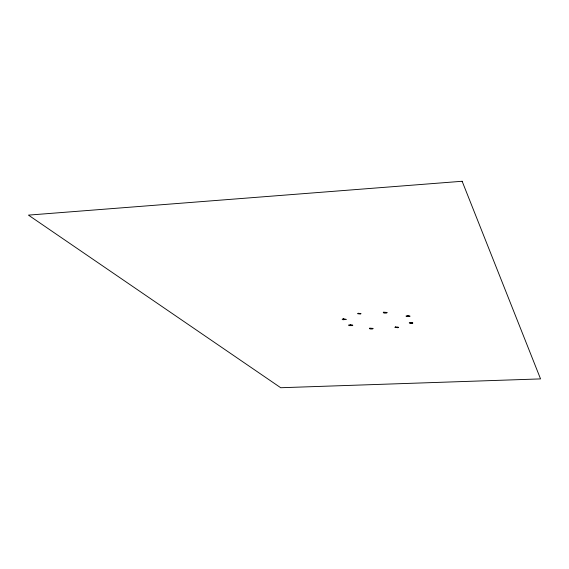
<?xml version="1.0" encoding="UTF-8"?>
<svg xmlns="http://www.w3.org/2000/svg" width="569" height="569" viewBox="0 0 569 569"><rect width="100%" height="100%" fill="white"/><g stroke="black" fill="none" stroke-linecap="round" stroke-linejoin="round"><path stroke-width="0.85" d="M395.263 327.509L395.675 327.282M410.541 323.014L412.44 323.142M397.475 327.253L398.193 327.531M369.857 328.178L369.43 328.669L370.867 329.031L372.731 328.903L373.157 328.42L369.857 328.178M383.726 312.196L383.257 312.744L384.758 313.142L386.721 313L387.197 312.459L383.726 312.196M358.292 313.284L357.645 313.704L360.405 314.052L361.052 313.633L358.292 313.284M395.633 326.919L394.872 327.36L397.845 327.73L398.613 327.289L395.633 326.919M343.456 318.761L342.154 319.195L342.979 319.735L346.393 319.422L343.456 318.761M410.448 322.467L409.253 322.829L409.858 323.284L412.852 323.021L410.448 322.467M350.547 324.714L348.662 325.02L348.833 325.61L352.744 325.61L352.588 325.013L350.547 324.714M407.987 315.617L406.152 315.909L406.202 316.492L409.915 316.485L409.872 315.909L407.987 315.617M462.142 181.269L28.45 215.118L280.716 387.731L540.55 378.904L462.142 181.269"/></g></svg>
